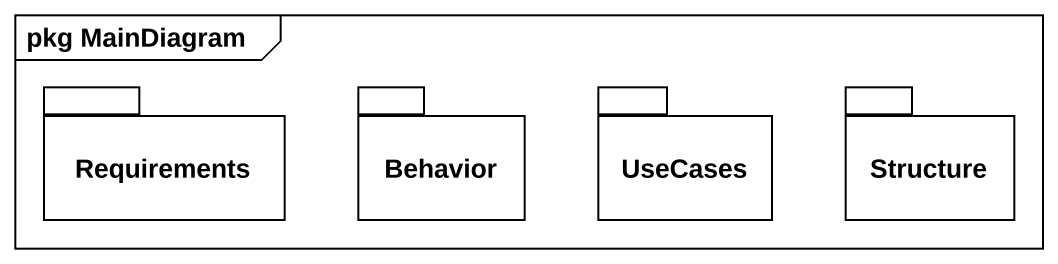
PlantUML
@startuml
mainframe pkg MainDiagram
package Requirements {
}
package Behavior {
}
package UseCases {
}
package Structure {
}
@enduml
